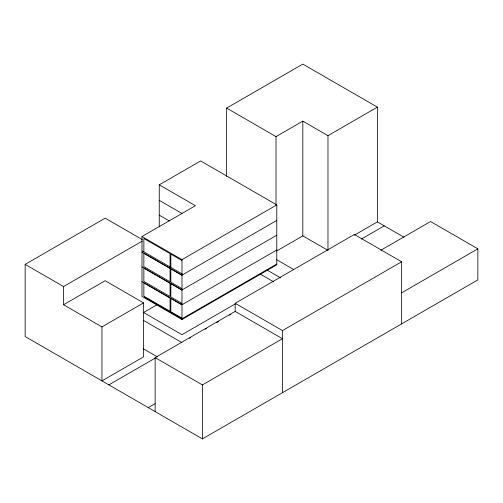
<?xml version="1.0" encoding="UTF-8"?>
<svg xmlns="http://www.w3.org/2000/svg" width="503" height="503" viewBox="0 0 503 503"><rect width="100%" height="100%" fill="white"/><g stroke="black" fill="none" stroke-linecap="round" stroke-linejoin="round"><path stroke-width="0.75" d="M226.627 176.465L226.627 108.095L302.825 64.101L377.369 107.139L377.369 221.873L403.966 237.234M159.262 184.827L200.64 160.941L276.776 204.897L276.776 264.792L181.985 319.518L141.984 296.424L141.984 236.536L195.409 205.696L159.262 184.827L159.262 226.815M380.897 250.211L430.568 221.534L477.85 248.834L477.85 279.888L202.432 438.899L25.15 336.551L25.15 264.371L105.184 218.164L142.236 239.56M226.627 108.095L276.021 136.615L302.825 121.135L327.975 135.653L377.369 107.139M25.15 264.371L63.548 286.54L142.23 241.119M63.548 286.54L63.548 304.743L105.165 280.718L143.562 302.888L143.562 356.86L101.952 380.89L101.952 326.912L143.562 302.888M141.984 236.536L181.985 259.63L276.776 204.897M276.776 220.427L181.985 275.154L141.984 252.066M276.776 235.215L181.985 289.942L141.984 266.854M143.16 312.759L157.043 304.743M276.776 250.004L181.985 304.73L141.984 281.642M276.688 250.966L302.825 235.876L327.975 250.393L327.975 135.653M276.776 264.05L181.985 318.776L144.342 297.047M235.178 311.822L235.178 303.284L354.364 234.473L401.645 261.774L401.645 323.882M235.586 303.73L181.985 334.684L143.581 312.514M354.364 235.159L377.369 221.873M155.144 357.627L235.178 311.42L282.466 338.72L202.432 384.927L155.144 357.627L155.144 411.599M108.843 384.87L156.005 357.639M189.461 338.324L190.819 337.538M205.098 329.295L206.463 328.509M216.661 322.624L218.698 321.442M229.582 315.161L230.94 314.381M361.292 239.12L384.267 225.86M148.247 407.619L155.05 403.695M235.178 303.284L282.466 330.584L401.645 261.774M401.645 292.828L477.85 248.834M276.738 259.73L293.702 269.52M159.262 200.357L182.023 213.492M267.018 270.042L280.592 277.876M159.262 215.146L169.304 220.943M260.032 273.972L273.582 281.793M181.885 260.479L170.85 254.109L170.85 267.42M142.481 251.041L182.476 274.129M181.885 275.267L170.85 268.898L170.85 282.208L181.885 288.577M181.885 290.055L170.85 283.686L170.85 296.996L181.885 303.366M181.885 304.843L170.85 298.474L170.85 311.785L181.885 318.154M143.581 320.474L181.985 342.644M143.21 348.692L157.357 356.86M63.548 304.743L101.952 326.912M302.825 121.135L302.825 235.876M282.466 330.584L282.466 392.692M276.021 136.615L276.021 204.985M202.432 384.927L202.432 438.899M181.985 259.63L181.985 319.518M170.064 266.967L170.064 253.657L143.858 238.529L143.858 251.84M170.064 268.445L143.858 253.317L143.858 266.621L170.064 281.755L170.064 268.445M170.064 283.233L143.858 268.105L143.858 281.41L170.064 296.537L170.064 283.233M170.064 298.021L143.858 282.893L143.858 296.198L170.064 311.326L170.064 298.021"/></g></svg>
